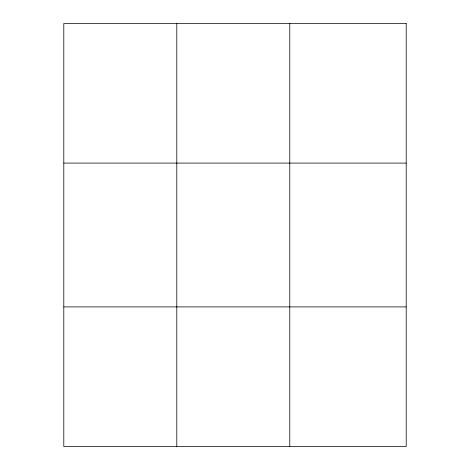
<?xml version="1.0" encoding="UTF-8"?>
<svg xmlns="http://www.w3.org/2000/svg" width="470" height="470" viewBox="0 0 470 470"><rect width="100%" height="100%" fill="white"/><g stroke="black" fill="none" stroke-linecap="round" stroke-linejoin="round"><path stroke-width="0.7" d="M176.791 446.5L176.791 23.5M289.784 446.5L289.784 23.5M63.797 163.09L406.203 163.09M63.797 306.91L406.203 306.91M406.203 23.5L406.203 446.5L63.797 446.5L63.797 23.5L406.203 23.5"/></g></svg>
